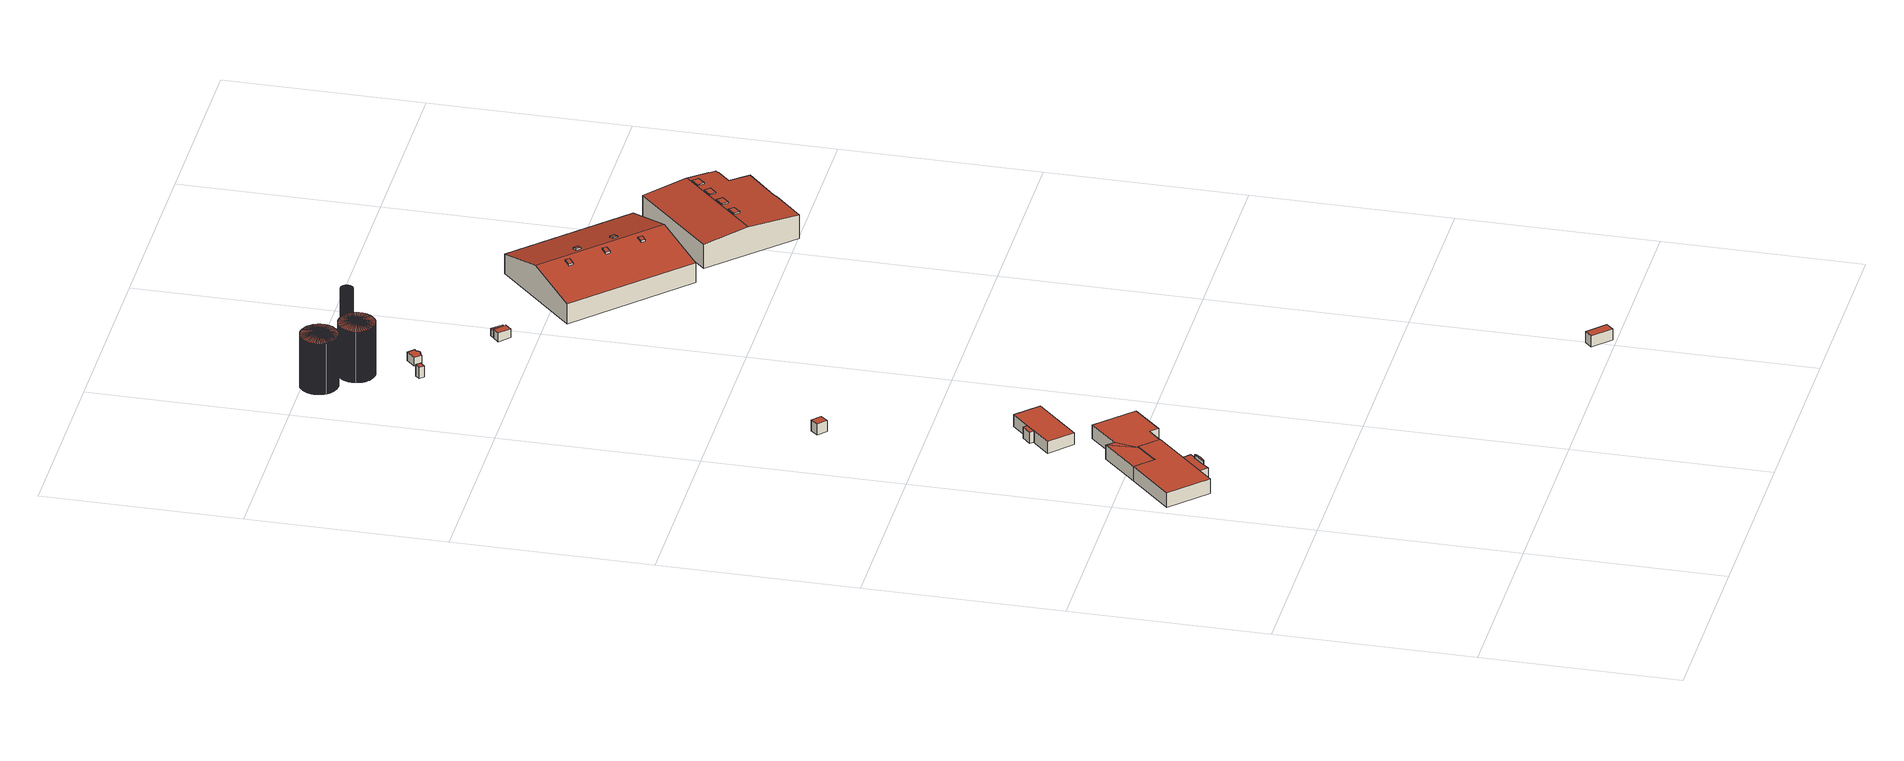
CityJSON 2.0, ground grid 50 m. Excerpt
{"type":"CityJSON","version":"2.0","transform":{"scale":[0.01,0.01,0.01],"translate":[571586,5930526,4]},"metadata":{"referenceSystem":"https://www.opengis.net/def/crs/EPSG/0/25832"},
"CityObjects":{
"building1":{"type":"Building","attributes":{"Grundfläche 2D":"469.459625","Grundhöhe NN":"6.312"},"children":["building1-1"],"geometry":[{"type":"Solid","lod":"3","boundaries":[[[[0,1,2,3,4,5,6,7,8]],[[9,10,11,12,13,14]],[[15,16,17,18]],[[16,15,19]],[[20,21,19,15,22,23,24]],[[10,17,25,26,11]],[[12,11,26,27]],[[6,28,29,22,13,12,27,30,7]],[[13,22,15,14]],[[14,15,18,9]],[[9,18,17,10]],[[23,22,29,31]],[[24,23,31,32]],[[20,24,32,33]],[[21,20,33,34]],[[19,21,34,35]],[[16,19,35,36]],[[17,16,36,25]],[[8,7,30,37]],[[0,8,37,38]],[[1,0,38,39]],[[2,1,39,40]],[[3,2,40,41]],[[4,3,41,42]],[[5,4,42,43]],[[6,5,43,28]],[[27,26,25,36,35,34,33,32,31,29,28,43,42,41,40,39,38,37,30]]]],"semantics":{"surfaces":[{"type":"RoofSurface"},{"type":"WallSurface"},{"type":"GroundSurface"}],"values":[[0,0,0,0,0,1,1,1,1,1,1,1,1,1,1,1,1,1,1,1,1,1,1,1,1,1,2]]}}]},
"building1-1":{"type":"BuildingInstallation","parents":["building1"],"geometry":[{"type":"MultiSurface","lod":"3","boundaries":[[[44,45,46,47,48,49]],[[50,51,47,46]],[[51,0,1,48,47]],[[1,2,49,48]],[[2,3,44,49]],[[3,4,50,46,45,44]]],"semantics":{"surfaces":[{"type":"RoofSurface"},{"type":"WallSurface"}],"values":[0,1,1,1,1,1]}}]},
"building2":{"type":"Building","attributes":{"Grundfläche 2D":"3.684056","Grundhöhe NN":"6.084"},"geometry":[{"type":"Solid","lod":"3","boundaries":[[[[52,53,54,55]],[[56,57,55,54]],[[57,58,52,55]],[[59,56,54,53]],[[58,59,53,52]],[[59,58,57,56]]]],"semantics":{"surfaces":[{"type":"RoofSurface"},{"type":"WallSurface"},{"type":"GroundSurface"}],"values":[[0,1,1,1,1,2]]}}]},
"building3":{"type":"Building","attributes":{"Grundfläche 2D":"112.810395","Grundhöhe NN":"5.942"},"geometry":[{"type":"Solid","lod":"3","boundaries":[[[[60,61,62,63,64]],[[61,60,64,65,66]],[[62,61,66,67]],[[63,62,67,68]],[[64,63,68,65]],[[66,65,68,67]]]],"semantics":{"surfaces":[{"type":"RoofSurface"},{"type":"WallSurface"},{"type":"GroundSurface"}],"values":[[0,1,1,1,1,2]]}}]},
"building4":{"type":"Building","attributes":{"Grundfläche 2D":"7.025406","Grundhöhe NN":"5.705"},"geometry":[{"type":"Solid","lod":"3","boundaries":[[[[69,70,71,72]],[[73,74,72,71]],[[74,75,69,72]],[[75,76,70,69]],[[76,73,71,70]],[[76,75,74,73]]]],"semantics":{"surfaces":[{"type":"RoofSurface"},{"type":"WallSurface"},{"type":"GroundSurface"}],"values":[[0,1,1,1,1,2]]}}]},
"building5":{"type":"Building","attributes":{"Grundfläche 2D":"14.980395","Grundhöhe NN":"6.547"},"geometry":[{"type":"Solid","lod":"3","boundaries":[[[[77,78,79,80]],[[81,82,80,79]],[[82,83,77,80]],[[83,84,78,77]],[[84,81,79,78]],[[84,83,82,81]]]],"semantics":{"surfaces":[{"type":"RoofSurface"},{"type":"WallSurface"},{"type":"GroundSurface"}],"values":[[0,1,1,1,1,2]]}}]},
"building6":{"type":"Building","attributes":{"Grundfläche 2D":"68.283939","Grundhöhe NN":"5.013"},"geometry":[{"type":"Solid","lod":"3","boundaries":[[[[85,86,87,88,89]],[[90,91,86,85,92]],[[93,94,86,91,95]],[[96,97,86,94,98]],[[99,100,86,97,101]],[[102,86,100,103]],[[104,105,86,102,106]],[[107,108,86,105,109]],[[110,111,86,108,112]],[[113,114,86,111,115]],[[116,117,86,114,118]],[[119,120,86,117,121]],[[122,123,86,120,124]],[[125,126,86,123,127]],[[128,129,86,126,130]],[[131,132,86,129,133]],[[134,135,86,132,136]],[[137,138,86,135,139]],[[140,141,86,138,142]],[[143,86,141,144]],[[145,86,143,146]],[[147,86,145,148]],[[149,150,86,147,151]],[[152,153,86,150,154]],[[155,156,86,153,157]],[[158,159,86,156,160]],[[161,162,86,159,163]],[[164,165,86,162,166]],[[167,168,86,165,169]],[[170,171,86,168,172]],[[173,174,86,171,175]],[[176,177,86,174,178]],[[179,180,86,177,181]],[[182,183,86,180,184]],[[185,186,86,183,187]],[[188,189,86,186,190]],[[191,192,86,189,193]],[[194,195,86,192,196]],[[197,198,86,195,199]],[[200,86,198,201]],[[202,86,200,203]],[[204,86,202,205]],[[206,207,86,204,208]],[[209,210,86,207,211]],[[212,213,86,210,214]],[[215,216,86,213,217]],[[218,219,86,216,220]],[[221,222,86,219,223]],[[224,225,86,222,226]],[[227,228,86,225,229]],[[230,231,86,228,232]],[[233,234,86,231,235]],[[236,237,86,234,238]],[[239,240,86,237,241]],[[242,243,86,240,244]],[[245,246,86,243,247]],[[248,249,86,246,250]],[[251,252,86,249,253]],[[254,255,86,252,256]],[[257,86,255,258]],[[87,86,257,259]],[[260,261,89,88]],[[261,262,85,89]],[[262,263,92,85]],[[263,264,90,92]],[[264,265,91,90]],[[265,266,95,91]],[[266,267,93,95]],[[267,268,94,93]],[[268,269,98,94]],[[269,270,96,98]],[[270,271,97,96]],[[271,272,101,97]],[[272,273,99,101]],[[274,260,88,87]],[[275,276,254,256]],[[276,277,255,254]],[[277,278,258,255]],[[278,279,257,258]],[[279,280,259,257]],[[280,274,87,259]],[[273,281,100,99]],[[281,282,103,100]],[[282,283,102,103]],[[283,284,106,102]],[[284,285,104,106]],[[285,286,105,104]],[[286,287,109,105]],[[287,288,107,109]],[[288,289,108,107]],[[289,290,112,108]],[[290,291,110,112]],[[291,292,111,110]],[[292,293,115,111]],[[293,294,113,115]],[[294,295,114,113]],[[295,296,118,114]],[[296,297,116,118]],[[297,298,117,116]],[[298,299,121,117]],[[299,300,119,121]],[[300,301,120,119]],[[301,302,124,120]],[[302,303,122,124]],[[303,304,123,122]],[[304,305,127,123]],[[305,306,125,127]],[[306,307,126,125]],[[307,308,130,126]],[[308,309,128,130]],[[309,310,129,128]],[[310,311,133,129]],[[311,312,131,133]],[[312,313,132,131]],[[313,314,136,132]],[[314,315,134,136]],[[315,316,135,134]],[[316,317,139,135]],[[317,318,137,139]],[[318,319,138,137]],[[319,320,142,138]],[[320,321,140,142]],[[321,322,141,140]],[[322,323,144,141]],[[323,324,143,144]],[[324,325,146,143]],[[325,326,145,146]],[[326,327,148,145]],[[327,328,147,148]],[[328,329,151,147]],[[329,330,149,151]],[[330,331,150,149]],[[331,332,154,150]],[[332,333,152,154]],[[333,334,153,152]],[[334,335,157,153]],[[335,336,155,157]],[[336,337,156,155]],[[337,338,160,156]],[[338,339,158,160]],[[339,340,159,158]],[[340,341,163,159]],[[341,342,161,163]],[[342,343,162,161]],[[343,344,166,162]],[[344,345,164,166]],[[345,346,165,164]],[[346,347,169,165]],[[347,348,167,169]],[[348,349,168,167]],[[349,350,172,168]],[[350,351,170,172]],[[351,352,171,170]],[[352,353,175,171]],[[353,354,173,175]],[[354,355,174,173]],[[355,356,178,174]],[[356,357,176,178]],[[357,358,177,176]],[[358,359,181,177]],[[359,360,179,181]],[[360,361,180,179]],[[361,362,184,180]],[[362,363,182,184]],[[363,364,183,182]],[[364,365,187,183]],[[365,366,185,187]],[[366,367,186,185]],[[367,368,190,186]],[[368,369,188,190]],[[369,370,189,188]],[[370,371,193,189]],[[371,372,191,193]],[[372,373,192,191]],[[373,374,196,192]],[[374,375,194,196]],[[375,376,195,194]],[[376,377,199,195]],[[377,378,197,199]],[[378,379,198,197]],[[379,380,201,198]],[[380,381,200,201]],[[381,382,203,200]],[[382,383,202,203]],[[383,384,205,202]],[[384,385,204,205]],[[385,386,208,204]],[[386,387,206,208]],[[387,388,207,206]],[[388,389,211,207]],[[389,390,209,211]],[[390,391,210,209]],[[391,392,214,210]],[[392,393,212,214]],[[393,394,213,212]],[[394,395,217,213]],[[395,396,215,217]],[[396,397,216,215]],[[397,398,220,216]],[[398,399,218,220]],[[399,400,219,218]],[[400,401,223,219]],[[401,402,221,223]],[[402,403,222,221]],[[403,404,226,222]],[[404,405,224,226]],[[405,406,225,224]],[[406,407,229,225]],[[407,408,227,229]],[[408,409,228,227]],[[409,410,232,228]],[[410,411,230,232]],[[411,412,231,230]],[[412,413,235,231]],[[413,414,233,235]],[[414,415,234,233]],[[415,416,238,234]],[[416,417,236,238]],[[417,418,237,236]],[[418,419,241,237]],[[419,420,239,241]],[[420,421,240,239]],[[421,422,244,240]],[[422,423,242,244]],[[423,424,243,242]],[[424,425,247,243]],[[425,426,245,247]],[[426,427,246,245]],[[427,428,250,246]],[[428,429,248,250]],[[429,430,249,248]],[[430,431,253,249]],[[431,432,251,253]],[[432,433,252,251]],[[433,275,256,252]],[[432,431,430,429,428,427,426,425,424,423,422,421,420,419,418,417,416,415,414,413,412,411,410,409,408,407,406,405,404,403,402,401,400,399,398,397,396,395,394,393,392,391,390,389,388,387,386,385,384,383,382,381,380,379,378,377,376,375,374,373,372,371,370,369,368,367,366,365,364,363,362,361,360,359,358,357,356,355,354,353,352,351,350,349,348,347,346,345,344,343,342,341,340,339,338,337,336,335,334,333,332,331,330,329,328,327,326,325,324,323,322,321,320,319,318,317,316,315,314,313,312,311,310,309,308,307,306,305,304,303,302,301,300,299,298,297,296,295,294,293,292,291,290,289,288,287,286,285,284,283,282,281,273,272,271,270,269,268,267,266,265,264,263,262,261,260,274,280,279,278,277,276,275,433]]]],"semantics":{"surfaces":[{"type":"RoofSurface"},{"type":"WallSurface"},{"type":"GroundSurface"}],"values":[[0,0,0,0,0,0,0,0,0,0,0,0,0,0,0,0,0,0,0,0,0,0,0,0,0,0,0,0,0,0,0,0,0,0,0,0,0,0,0,0,0,0,0,0,0,0,0,0,0,0,0,0,0,0,0,0,0,0,0,0,0,1,1,1,1,1,1,1,1,1,1,1,1,1,1,1,1,1,1,1,1,1,1,1,1,1,1,1,1,1,1,1,1,1,1,1,1,1,1,1,1,1,1,1,1,1,1,1,1,1,1,1,1,1,1,1,1,1,1,1,1,1,1,1,1,1,1,1,1,1,1,1,1,1,1,1,1,1,1,1,1,1,1,1,1,1,1,1,1,1,1,1,1,1,1,1,1,1,1,1,1,1,1,1,1,1,1,1,1,1,1,1,1,1,1,1,1,1,1,1,1,1,1,1,1,1,1,1,1,1,1,1,1,1,1,1,1,1,1,1,1,1,1,1,1,1,1,1,1,1,1,1,1,1,1,1,1,1,1,1,1,1,1,1,1,1,1,1,1,1,1,1,1,1,1,2]]}}]},
"building7":{"type":"Building","attributes":{"Grundfläche 2D":"2.098926","Grundhöhe NN":"5.710"},"geometry":[{"type":"Solid","lod":"3","boundaries":[[[[434,435,436,437]],[[438,439,437,436]],[[439,440,434,437]],[[440,441,435,434]],[[441,438,436,435]],[[441,440,439,438]]]],"semantics":{"surfaces":[{"type":"RoofSurface"},{"type":"WallSurface"},{"type":"GroundSurface"}],"values":[[0,1,1,1,1,2]]}}]},
"building8":{"type":"Building","attributes":{"Grundfläche 2D":"64.810041","Grundhöhe NN":"4.984"},"geometry":[{"type":"Solid","lod":"3","boundaries":[[[[442,443,444,445,446]],[[447,448,449,443,442,450]],[[451,452,453,443,449,454]],[[455,456,443,453,457]],[[458,459,460,443,456,461]],[[462,463,443,460,464]],[[465,466,467,443,463,468]],[[469,470,443,467,471]],[[472,473,474,443,470,475]],[[476,477,478,443,474,479]],[[480,481,482,443,478,483]],[[484,485,486,443,482,487]],[[488,489,490,443,486,491]],[[492,493,494,443,490,495]],[[496,497,498,443,494,499]],[[500,443,498,501]],[[502,443,500,503]],[[504,505,443,502,506]],[[507,508,509,443,505,510]],[[511,512,513,443,509,514]],[[515,516,517,443,513,518]],[[519,520,521,443,517,522]],[[523,524,525,443,521,526]],[[527,528,443,525,529]],[[530,531,532,443,528,533]],[[534,535,443,532,536]],[[537,538,539,443,535,540]],[[541,542,543,443,539,544]],[[545,546,547,443,543,548]],[[549,550,551,443,547,552]],[[553,554,555,443,551,556]],[[557,558,443,555,559]],[[560,443,558,561]],[[562,563,443,560,564]],[[565,566,567,443,563,568]],[[569,570,571,443,567,572]],[[573,574,575,443,571,576]],[[577,578,579,443,575,580]],[[581,582,583,443,579,584]],[[585,586,443,583,587]],[[588,589,443,586,590]],[[591,592,443,589,593]],[[594,595,443,592,596]],[[597,598,443,595,599]],[[600,601,602,443,598,603]],[[604,605,606,443,602,607]],[[608,609,610,443,606,611]],[[612,613,614,443,610,615]],[[444,443,614,616]],[[617,618,446,445]],[[618,619,442,446]],[[619,620,450,442]],[[620,621,447,450]],[[621,622,448,447]],[[622,623,449,448]],[[623,624,454,449]],[[624,625,451,454]],[[625,626,452,451]],[[626,627,453,452]],[[627,628,457,453]],[[628,629,455,457]],[[629,630,456,455]],[[630,631,461,456]],[[631,632,458,461]],[[632,633,459,458]],[[633,634,460,459]],[[634,635,464,460]],[[636,617,445,444]],[[637,636,444,616]],[[635,638,462,464]],[[638,639,463,462]],[[639,640,468,463]],[[640,641,465,468]],[[641,642,466,465]],[[642,643,467,466]],[[643,644,471,467]],[[644,645,469,471]],[[645,646,470,469]],[[646,647,475,470]],[[647,648,472,475]],[[648,649,473,472]],[[649,650,474,473]],[[650,651,479,474]],[[651,652,476,479]],[[652,653,477,476]],[[653,654,478,477]],[[654,655,483,478]],[[655,656,480,483]],[[656,657,481,480]],[[657,658,482,481]],[[658,659,487,482]],[[659,660,484,487]],[[660,661,485,484]],[[661,662,486,485]],[[662,663,491,486]],[[663,664,488,491]],[[664,665,489,488]],[[665,666,490,489]],[[666,667,495,490]],[[667,668,492,495]],[[668,669,493,492]],[[669,670,494,493]],[[670,671,499,494]],[[671,672,496,499]],[[672,673,497,496]],[[673,674,498,497]],[[674,675,501,498]],[[675,676,500,501]],[[676,677,503,500]],[[677,678,502,503]],[[678,679,506,502]],[[679,680,504,506]],[[680,681,505,504]],[[681,682,510,505]],[[682,683,507,510]],[[683,684,508,507]],[[684,685,509,508]],[[685,686,514,509]],[[686,687,511,514]],[[687,688,512,511]],[[688,689,513,512]],[[689,690,518,513]],[[690,691,515,518]],[[691,692,516,515]],[[692,693,517,516]],[[693,694,522,517]],[[694,695,519,522]],[[695,696,520,519]],[[696,697,521,520]],[[697,698,526,521]],[[698,699,523,526]],[[699,700,524,523]],[[700,701,525,524]],[[701,702,529,525]],[[702,703,527,529]],[[703,704,528,527]],[[704,705,533,528]],[[705,706,530,533]],[[706,707,531,530]],[[707,708,532,531]],[[708,709,536,532]],[[709,710,534,536]],[[710,711,535,534]],[[711,712,540,535]],[[712,713,537,540]],[[713,714,538,537]],[[714,715,539,538]],[[715,716,544,539]],[[716,717,541,544]],[[717,718,542,541]],[[718,719,543,542]],[[719,720,548,543]],[[720,721,545,548]],[[721,722,546,545]],[[722,723,547,546]],[[723,724,552,547]],[[724,725,549,552]],[[725,726,550,549]],[[726,727,551,550]],[[727,728,556,551]],[[728,729,553,556]],[[729,730,554,553]],[[730,731,555,554]],[[731,732,559,555]],[[732,733,557,559]],[[733,734,558,557]],[[734,735,561,558]],[[735,736,560,561]],[[736,737,564,560]],[[737,738,562,564]],[[738,739,563,562]],[[739,740,568,563]],[[740,741,565,568]],[[741,742,566,565]],[[742,743,567,566]],[[743,744,572,567]],[[744,745,569,572]],[[745,746,570,569]],[[746,747,571,570]],[[747,748,576,571]],[[748,749,573,576]],[[749,750,574,573]],[[750,751,575,574]],[[751,752,580,575]],[[752,753,577,580]],[[753,754,578,577]],[[754,755,579,578]],[[755,756,584,579]],[[756,757,581,584]],[[757,758,582,581]],[[758,759,583,582]],[[759,760,587,583]],[[760,761,585,587]],[[761,762,586,585]],[[762,763,590,586]],[[763,764,588,590]],[[764,765,589,588]],[[765,766,593,589]],[[766,767,591,593]],[[767,768,592,591]],[[768,769,596,592]],[[769,770,594,596]],[[770,771,595,594]],[[771,772,599,595]],[[772,773,597,599]],[[773,774,598,597]],[[774,775,603,598]],[[775,776,600,603]],[[776,777,601,600]],[[777,778,602,601]],[[778,779,607,602]],[[779,780,604,607]],[[780,781,605,604]],[[781,782,606,605]],[[782,783,611,606]],[[783,784,608,611]],[[784,785,609,608]],[[785,786,610,609]],[[786,787,615,610]],[[787,788,612,615]],[[788,789,613,612]],[[789,790,614,613]],[[790,637,616,614]],[[783,782,781,780,779,778,777,776,775,774,773,772,771,770,769,768,767,766,765,764,763,762,761,760,759,758,757,756,755,754,753,752,751,750,749,748,747,746,745,744,743,742,741,740,739,738,737,736,735,734,733,732,731,730,729,728,727,726,725,724,723,722,721,720,719,718,717,716,715,714,713,712,711,710,709,708,707,706,705,704,703,702,701,700,699,698,697,696,695,694,693,692,691,690,689,688,687,686,685,684,683,682,681,680,679,678,677,676,675,674,673,672,671,670,669,668,667,666,665,664,663,662,661,660,659,658,657,656,655,654,653,652,651,650,649,648,647,646,645,644,643,642,641,640,639,638,635,634,633,632,631,630,629,628,627,626,625,624,623,622,621,620,619,618,617,636,637,790,789,788,787,786,785,784]]]],"semantics":{"surfaces":[{"type":"RoofSurface"},{"type":"WallSurface"},{"type":"GroundSurface"}],"values":[[0,0,0,0,0,0,0,0,0,0,0,0,0,0,0,0,0,0,0,0,0,0,0,0,0,0,0,0,0,0,0,0,0,0,0,0,0,0,0,0,0,0,0,0,0,0,0,0,0,1,1,1,1,1,1,1,1,1,1,1,1,1,1,1,1,1,1,1,1,1,1,1,1,1,1,1,1,1,1,1,1,1,1,1,1,1,1,1,1,1,1,1,1,1,1,1,1,1,1,1,1,1,1,1,1,1,1,1,1,1,1,1,1,1,1,1,1,1,1,1,1,1,1,1,1,1,1,1,1,1,1,1,1,1,1,1,1,1,1,1,1,1,1,1,1,1,1,1,1,1,1,1,1,1,1,1,1,1,1,1,1,1,1,1,1,1,1,1,1,1,1,1,1,1,1,1,1,1,1,1,1,1,1,1,1,1,1,1,1,1,1,1,1,1,1,1,1,1,1,1,1,1,1,1,1,1,1,1,1,1,1,1,1,1,1,1,1,1,1,1,1,1,1,2]]}}]},
"building9":{"type":"Building","attributes":{"Grundfläche 2D":"7.091361","Grundhöhe NN":"5.807"},"geometry":[{"type":"Solid","lod":"3","boundaries":[[[[791,792,793,794,795,796,797,798,799,800,801,802,803,804,805,806,807,808,809,810,811,812,813,814,815,816,817,818]],[[819,820,797,796]],[[820,821,798,797]],[[821,822,799,798]],[[822,823,824,801,800,799]],[[824,825,802,801]],[[825,826,803,802]],[[826,827,804,803]],[[827,828,805,804]],[[828,829,806,805]],[[829,830,807,806]],[[830,831,808,807]],[[831,832,809,808]],[[832,833,810,809]],[[833,834,811,810]],[[834,835,812,811]],[[835,836,813,812]],[[836,837,814,813]],[[837,838,815,814]],[[838,839,816,815]],[[839,840,817,816]],[[840,841,818,817]],[[841,842,791,818]],[[843,819,796,795]],[[842,844,792,791]],[[844,845,793,792]],[[845,846,794,793]],[[846,843,795,794]],[[835,834,833,832,831,830,829,828,827,826,825,824,823,822,821,820,819,843,846,845,844,842,841,840,839,838,837,836]]]],"semantics":{"surfaces":[{"type":"RoofSurface"},{"type":"WallSurface"},{"type":"GroundSurface"}],"values":[[0,1,1,1,1,1,1,1,1,1,1,1,1,1,1,1,1,1,1,1,1,1,1,1,1,1,1,1,2]]}}]},
"building10":{"type":"Building","attributes":{"Grundfläche 2D":"7.049150","Grundhöhe NN":"4.918"},"geometry":[{"type":"Solid","lod":"3","boundaries":[[[[847,848,849,850]],[[847,850,851]],[[847,851,852]],[[847,852,853]],[[847,853,854]],[[847,854,855]],[[847,855,856]],[[847,856,857]],[[847,857,858]],[[847,858,859]],[[847,859,860]],[[847,860,861]],[[847,861,862]],[[847,862,863]],[[847,863,864]],[[847,864,865]],[[847,865,866]],[[847,866,867]],[[847,867,868]],[[847,868,869]],[[847,869,870]],[[847,870,871]],[[847,871,872]],[[847,872,873]],[[847,873,874]],[[847,874,875]],[[847,875,876]],[[847,876,877]],[[847,877,878]],[[847,878,879]],[[847,879,880]],[[881,847,880,882]],[[883,847,881,884]],[[847,883,885]],[[847,885,886]],[[847,886,887]],[[847,887,888]],[[847,888,889]],[[847,889,890]],[[847,890,891]],[[847,891,892]],[[847,892,893]],[[847,893,894]],[[847,894,895]],[[847,895,896]],[[847,896,897]],[[847,897,898]],[[847,898,899]],[[847,899,900]],[[847,900,901]],[[847,901,902]],[[847,902,903]],[[847,903,904]],[[847,904,905]],[[847,905,906]],[[847,906,907]],[[847,907,908]],[[847,908,909]],[[847,909,910]],[[847,910,911]],[[847,911,912]],[[847,912,913]],[[847,913,914]],[[847,914,915]],[[916,847,915,917]],[[847,916,918]],[[847,918,919]],[[847,919,920]],[[847,920,921]],[[847,921,922]],[[847,922,923]],[[847,923,924]],[[847,924,925]],[[847,925,926]],[[847,926,927]],[[847,927,928]],[[847,928,929]],[[847,929,930]],[[847,930,931]],[[847,931,932]],[[847,932,933]],[[847,933,934]],[[847,934,935]],[[847,935,936]],[[847,936,937]],[[847,937,938]],[[847,938,939]],[[847,939,940]],[[847,940,941]],[[847,941,942]],[[847,942,943]],[[847,943,848]],[[944,945,850,849]],[[945,946,851,850]],[[946,947,852,851]],[[947,948,853,852]],[[949,944,849,848]],[[950,951,937,936]],[[951,952,938,937]],[[952,953,939,938]],[[953,954,940,939]],[[954,955,941,940]],[[955,956,942,941]],[[956,957,943,942]],[[957,949,848,943]],[[948,958,854,853]],[[958,959,855,854]],[[959,960,856,855]],[[960,961,857,856]],[[961,962,858,857]],[[962,963,859,858]],[[963,964,860,859]],[[964,965,861,860]],[[965,966,862,861]],[[966,967,863,862]],[[967,968,864,863]],[[968,969,865,864]],[[969,970,866,865]],[[970,971,867,866]],[[971,972,868,867]],[[972,973,869,868]],[[973,974,870,869]],[[974,975,871,870]],[[975,976,872,871]],[[976,977,873,872]],[[977,978,874,873]],[[978,979,875,874]],[[979,980,876,875]],[[980,981,877,876]],[[981,982,878,877]],[[982,983,879,878]],[[983,984,880,879]],[[984,985,882,880]],[[985,986,881,882]],[[986,987,884,881]],[[987,988,883,884]],[[988,989,885,883]],[[989,990,886,885]],[[990,991,887,886]],[[991,992,888,887]],[[992,993,889,888]],[[993,994,890,889]],[[994,995,891,890]],[[995,996,892,891]],[[996,997,893,892]],[[997,998,894,893]],[[998,999,895,894]],[[999,1000,896,895]],[[1000,1001,897,896]],[[1001,1002,898,897]],[[1002,1003,899,898]],[[1003,1004,900,899]],[[1004,1005,901,900]],[[1005,1006,902,901]],[[1006,1007,903,902]],[[1007,1008,904,903]],[[1008,1009,905,904]],[[1009,1010,906,905]],[[1010,1011,907,906]],[[1011,1012,908,907]],[[1012,1013,909,908]],[[1013,1014,910,909]],[[1014,1015,911,910]],[[1015,1016,912,911]],[[1016,1017,913,912]],[[1017,1018,914,913]],[[1018,1019,915,914]],[[1019,1020,917,915]],[[1020,1021,916,917]],[[1021,1022,918,916]],[[1022,1023,919,918]],[[1023,1024,920,919]],[[1024,1025,921,920]],[[1025,1026,922,921]],[[1026,1027,923,922]],[[1027,1028,924,923]],[[1028,1029,925,924]],[[1029,1030,926,925]],[[1030,1031,927,926]],[[1031,1032,928,927]],[[1032,1033,929,928]],[[1033,1034,930,929]],[[1034,1035,931,930]],[[1035,1036,932,931]],[[1036,1037,933,932]],[[1037,1038,934,933]],[[1038,1039,935,934]],[[1039,950,936,935]],[[951,950,1039,1038,1037,1036,1035,1034,1033,1032,1031,1030,1029,1028,1027,1026,1025,1024,1023,1022,1021,1020,1019,1018,1017,1016,1015,1014,1013,1012,1011,1010,1009,1008,1007,1006,1005,1004,1003,1002,1001,1000,999,998,997,996,995,994,993,992,991,990,989,988,987,986,985,984,983,982,981,980,979,978,977,976,975,974,973,972,971,970,969,968,967,966,965,964,963,962,961,960,959,958,948,947,946,945,944,949,957,956,955,954,953,952]]]],"semantics":{"surfaces":[{"type":"RoofSurface"},{"type":"WallSurface"},{"type":"GroundSurface"}],"values":[[0,0,0,0,0,0,0,0,0,0,0,0,0,0,0,0,0,0,0,0,0,0,0,0,0,0,0,0,0,0,0,0,0,0,0,0,0,0,0,0,0,0,0,0,0,0,0,0,0,0,0,0,0,0,0,0,0,0,0,0,0,0,0,0,0,0,0,0,0,0,0,0,0,0,0,0,0,0,0,0,0,0,0,0,0,0,0,0,0,0,0,0,1,1,1,1,1,1,1,1,1,1,1,1,1,1,1,1,1,1,1,1,1,1,1,1,1,1,1,1,1,1,1,1,1,1,1,1,1,1,1,1,1,1,1,1,1,1,1,1,1,1,1,1,1,1,1,1,1,1,1,1,1,1,1,1,1,1,1,1,1,1,1,1,1,1,1,1,1,1,1,1,1,1,1,1,1,1,1,1,1,1,1,1,1,1,1,1,2]]}}]},
"building11":{"type":"Building","attributes":{"Grundfläche 2D":"7.132812","Grundhöhe NN":"5.961"},"geometry":[{"type":"Solid","lod":"3","boundaries":[[[[1040,1041,1042,1043,1044,1045]],[[1046,1047,1041,1040]],[[1047,1048,1042,1041]],[[1048,1049,1043,1042]],[[1044,1050,1046,1040,1045]],[[1049,1051,1050,1044,1043]],[[1050,1051,1049,1048,1047,1046]]]],"semantics":{"surfaces":[{"type":"RoofSurface"},{"type":"WallSurface"},{"type":"GroundSurface"}],"values":[[0,1,1,1,1,1,2]]}}]},
"building12":{"type":"Building","attributes":{"Grundfläche 2D":"4.532953","Grundhöhe NN":"5.943"},"geometry":[{"type":"Solid","lod":"3","boundaries":[[[[1052,1053,1054,1055]],[[1056,1057,1055,1054]],[[1057,1058,1052,1055]],[[1058,1059,1053,1052]],[[1059,1056,1054,1053]],[[1059,1058,1057,1056]]]],"semantics":{"surfaces":[{"type":"RoofSurface"},{"type":"WallSurface"},{"type":"GroundSurface"}],"values":[[0,1,1,1,1,2]]}}]},
"building13":{"type":"Building","attributes":{"Grundfläche 2D":"1005.685424","Grundhöhe NN":"5.904"},"children":["building13-1","building13-2","building13-3","building13-4","building13-5"],"geometry":[{"type":"Solid","lod":"3","boundaries":[[[[1060,1061,1062,1063]],[[1064,1060,1063,1065]],[[1065,1063,1062,1066,1067]],[[1064,1065,1067,1068]],[[1061,1060,1064,1068,1069]],[[1062,1061,1069,1066]],[[1067,1066,1069,1068]]]],"semantics":{"surfaces":[{"type":"RoofSurface"},{"type":"WallSurface"},{"type":"GroundSurface"}],"values":[[0,0,1,1,1,1,2]]}}]},
"building13-1":{"type":"BuildingInstallation","parents":["building13"],"geometry":[{"type":"MultiSurface","lod":"3","boundaries":[[[1070,1071,1072,1073]],[[1073,1072,1074,1075]],[[1070,1073,1075,1076]],[[1071,1070,1076,1077]],[[1072,1071,1077,1074]]],"semantics":{"surfaces":[{"type":"RoofSurface"},{"type":"WallSurface"}],"values":[0,1,1,1,1]}}]},
"building13-2":{"type":"BuildingInstallation","parents":["building13"],"geometry":[{"type":"MultiSurface","lod":"3","boundaries":[[[1078,1079,1080,1081]],[[1081,1080,1082,1083]],[[1078,1081,1083,1084]],[[1079,1078,1084,1085]],[[1080,1079,1085,1082]]],"semantics":{"surfaces":[{"type":"RoofSurface"},{"type":"WallSurface"}],"values":[0,1,1,1,1]}}]},
"building13-3":{"type":"BuildingInstallation","parents":["building13"],"geometry":[{"type":"MultiSurface","lod":"3","boundaries":[[[1086,1087,1088,1089]],[[1089,1088,1090,1091]],[[1086,1089,1091,1092]],[[1087,1086,1092,1093]],[[1088,1087,1093,1090]]],"semantics":{"surfaces":[{"type":"RoofSurface"},{"type":"WallSurface"}],"values":[0,1,1,1,1]}}]},
"building13-4":{"type":"BuildingInstallation","parents":["building13"],"geometry":[{"type":"MultiSurface","lod":"3","boundaries":[[[1094,1095,1096,1097]],[[1097,1096,1098,1099]],[[1094,1097,1099,1100]],[[1095,1094,1100,1101]],[[1096,1095,1101,1098]]],"semantics":{"surfaces":[{"type":"RoofSurface"},{"type":"WallSurface"}],"values":[0,1,1,1,1]}}]},
"building13-5":{"type":"BuildingInstallation","parents":["building13"],"geometry":[{"type":"MultiSurface","lod":"3","boundaries":[[[1102,1103,1104,1105]],[[1106,1107,1105,1104]],[[1102,1105,1107,1108]],[[1103,1102,1108,1109]],[[1109,1106,1104,1103]]],"semantics":{"surfaces":[{"type":"RoofSurface"},{"type":"WallSurface"}],"values":[0,1,1,1,1]}}]},
"building14":{"type":"Building","attributes":{"Grundfläche 2D":"694.695137","Grundhöhe NN":"5.793"},"children":["building14-1","building14-2","building14-3","building14-4"],"geometry":[{"type":"Solid","lod":"3","boundaries":[[[[1110,1111,1112,1113]],[[1114,1115,1116,1117,1111,1110,1118,1119,1120,1121,1122,1123]],[[1113,1112,1124,1125]],[[1118,1110,1113,1125,1126]],[[1119,1118,1126,1127]],[[1120,1119,1127,1128]],[[1121,1120,1128,1129]],[[1122,1121,1129,1130]],[[1123,1122,1130,1131]],[[1114,1123,1131,1132]],[[1115,1114,1132,1133]],[[1116,1115,1133,1134]],[[1117,1116,1134,1135]],[[1124,1112,1111,1117,1135]],[[1127,1126,1125,1124,1135,1134,1133,1132,1131,1130,1129,1128]]]],"semantics":{"surfaces":[{"type":"RoofSurface"},{"type":"WallSurface"},{"type":"GroundSurface"}],"values":[[0,0,1,1,1,1,1,1,1,1,1,1,1,1,2]]}}]},
"building14-1":{"type":"BuildingInstallation","parents":["building14"],"geometry":[{"type":"MultiSurface","lod":"3","boundaries":[[[1136,1137,1138,1139]],[[1139,1138,1140,1141]],[[1136,1139,1141,1142]],[[1137,1136,1142,1143]],[[1138,1137,1143,1140]]],"semantics":{"surfaces":[{"type":"RoofSurface"},{"type":"WallSurface"}],"values":[0,1,1,1,1]}}]},
"building14-2":{"type":"BuildingInstallation","parents":["building14"],"geometry":[{"type":"MultiSurface","lod":"3","boundaries":[[[1144,1145,1146,1147]],[[1147,1146,1148,1149]],[[1144,1147,1149,1150]],[[1145,1144,1150,1151]],[[1146,1145,1151,1148]]],"semantics":{"surfaces":[{"type":"RoofSurface"},{"type":"WallSurface"}],"values":[0,1,1,1,1]}}]},
"building14-3":{"type":"BuildingInstallation","parents":["building14"],"geometry":[{"type":"MultiSurface","lod":"3","boundaries":[[[1152,1153,1154,1155]],[[1155,1154,1156,1157]],[[1152,1155,1157,1158]],[[1153,1152,1158,1159]],[[1154,1153,1159,1156]]],"semantics":{"surfaces":[{"type":"RoofSurface"},{"type":"WallSurface"}],"values":[0,1,1,1,1]}}]},
"building14-4":{"type":"BuildingInstallation","parents":["building14"],"geometry":[{"type":"MultiSurface","lod":"3","boundaries":[[[1160,1161,1162,1163]],[[1163,1162,1164,1165]],[[1160,1163,1165,1166]],[[1161,1160,1166,1167]],[[1162,1161,1167,1164]]],"semantics":{"surfaces":[{"type":"RoofSurface"},{"type":"WallSurface"}],"values":[0,1,1,1,1]}}]}
},
"vertices":[
[1592,8130,606],[1602,8121,606],[1752,8246,606],[1851,8371,606],[1845,8376,606],[1985,8521,606],[1807,8694,606],[1274,8158,606],[1454,7988,606],[1537,9292,631],[1108,9721,631],[64,8678,631],[933,7815,631],[2487,9380,631],[2052,9811,631],[2052,9811,606],[1968,10590,611],[1108,9721,611],[1537,9292,606],[2146,10411,606],[3704,10238,606],[2836,11110,606],[2487,9380,606],[2828,9712,606],[3006,9536,606],[1108,9721,231],[64,8678,231],[933,7815,231],[1807,8694,231],[2487,9380,231],[1274,8158,231],[2828,9712,231],[3006,9536,231],[3704,10238,231],[2836,11110,231],[2146,10411,231],[1968,10590,231],[1454,7988,231],[1592,8130,231],[1602,8121,231],[1752,8246,231],[1851,8371,231],[1845,8376,231],[1985,8521,231],
[1851,8371,711],[1845,8376,711],[1831,8389,711],[1584,8137,711],[1602,8121,711],[1752,8246,711],[1831,8389,606],[1584,8137,606],
[2331,12512,511],[2419,12430,511],[2634,12643,511],[2547,12728,511],[2634,12643,208],[2547,12728,208],[2331,12512,208],[2419,12430,208],
[2634,12643,516],[1992,12006,515],[2526,11476,515],[3589,12536,515],[3060,13065,517],[3060,13065,194],[1992,12006,194],[2526,11476,194],[3589,12536,194],
[1900,17344,473],[2060,17526,473],[1842,17717,473],[1682,17535,473],[1842,17717,170],[1682,17535,170],[1900,17344,170],[2060,17526,170],
[10005,49,554],[10179,225,554],[9749,650,551],[9575,474,551],[9749,650,255],[9575,474,255],[10005,49,255],[10179,225,255],
[1536,30084,1493],[1540,29620,1598],[1614,30079,1493],[1588,30083,1493],[1563,30084,1493],[1495,30082,1493],[1481,30080,1493],[1509,30083,1493],[1453,30075,1493],[1439,30072,1493],[1467,30078,1493],[1410,30064,1493],[1396,30060,1493],[1424,30068,1493],[1367,30049,1493],[1353,30043,1493],[1381,30055,1493],[1324,30029,1493],[1338,30036,1493],[1296,30012,1493],[1283,30004,1493],[1310,30021,1493],[1256,29984,1493],[1244,29974,1493],[1270,29994,1493],[1219,29951,1493],[1207,29939,1493],[1231,29963,1493],[1185,29914,1493],[1175,29901,1493],[1196,29927,1493],[1155,29874,1493],[1146,29859,1493],[1165,29888,1493],[1130,29830,1493],[1123,29815,1493],[1138,29845,1493],[1110,29784,1493],[1104,29769,1493],[1116,29800,1493],[1095,29738,1493],[1091,29722,1493],[1099,29753,1493],[1085,29690,1493],[1083,29675,1493],[1088,29706,1493],[1080,29643,1493],[1079,29628,1493],[1081,29659,1493],[1080,29597,1493],[1081,29582,1493],[1079,29612,1493],[1084,29553,1493],[1086,29539,1493],[1082,29568,1493],[1092,29511,1493],[1095,29498,1493],[1089,29525,1493],[1112,29447,1493],[1103,29472,1493],[1133,29400,1493],[1122,29423,1493],[1161,29354,1493],[1146,29377,1493],[1178,29332,1493],[1186,29321,1493],[1169,29343,1493],[1206,29299,1493],[1216,29288,1493],[1196,29310,1493],[1238,29268,1493],[1250,29258,1493],[1227,29278,1493],[1274,29239,1493],[1287,29230,1493],[1262,29248,1493],[1314,29213,1493],[1329,29205,1493],[1301,29221,1493],[1358,29191,1493],[1373,29185,1493],[1343,29198,1493],[1404,29174,1493],[1420,29169,1493],[1388,29179,1493],[1453,29161,1493],[1469,29158,1493],[1436,29165,1493],[1503,29154,1493],[1519,29153,1493],[1486,29156,1493],[1553,29152,1493],[1570,29153,1493],[1536,29152,1493],[1603,29155,1493],[1619,29158,1493],[1586,29154,1493],[1652,29164,1493],[1668,29168,1493],[1636,29161,1493],[1698,29178,1493],[1714,29183,1493],[1683,29173,1493],[1743,29196,1493],[1757,29203,1493],[1728,29189,1493],[1783,29217,1493],[1796,29225,1493],[1770,29210,1493],[1821,29242,1493],[1833,29251,1493],[1809,29233,1493],[1855,29269,1493],[1865,29279,1493],[1844,29260,1493],[1894,29308,1493],[1875,29288,1493],[1926,29349,1493],[1911,29328,1493],[1954,29393,1493],[1940,29370,1493],[1972,29430,1493],[1977,29443,1493],[1966,29417,1493],[1987,29470,1493],[1992,29484,1493],[1983,29456,1493],[1999,29512,1493],[2003,29527,1493],[1996,29498,1493],[2008,29558,1493],[2009,29573,1493],[2006,29542,1493],[2011,29605,1493],[2012,29621,1493],[2011,29589,1493],[2010,29653,1493],[2009,29669,1493],[2011,29637,1493],[2004,29702,1493],[2001,29718,1493],[2007,29686,1493],[1993,29750,1493],[1988,29766,1493],[1997,29734,1493],[1976,29798,1493],[1969,29813,1493],[1982,29782,1493],[1954,29843,1493],[1945,29858,1493],[1962,29828,1493],[1927,29886,1493],[1917,29899,1493],[1937,29872,1493],[1897,29925,1493],[1885,29937,1493],[1907,29912,1493],[1862,29960,1493],[1850,29971,1493],[1874,29949,1493],[1826,29991,1493],[1813,30000,1493],[1838,29981,1493],[1787,30017,1493],[1774,30025,1493],[1800,30009,1493],[1747,30039,1493],[1733,30045,1493],[1760,30032,1493],[1706,30056,1493],[1693,30061,1493],[1720,30051,1493],[1666,30069,1493],[1680,30065,1493],[1640,30075,1493],[1588,30083,101],[1563,30084,101],[1536,30084,101],[1509,30083,101],[1495,30082,101],[1481,30080,101],[1467,30078,101],[1453,30075,101],[1439,30072,101],[1424,30068,101],[1410,30064,101],[1396,30060,101],[1381,30055,101],[1367,30049,101],[1614,30079,101],[1720,30051,101],[1706,30056,101],[1693,30061,101],[1680,30065,101],[1666,30069,101],[1640,30075,101],[1353,30043,101],[1338,30036,101],[1324,30029,101],[1310,30021,101],[1296,30012,101],[1283,30004,101],[1270,29994,101],[1256,29984,101],[1244,29974,101],[1231,29963,101],[1219,29951,101],[1207,29939,101],[1196,29927,101],[1185,29914,101],[1175,29901,101],[1165,29888,101],[1155,29874,101],[1146,29859,101],[1138,29845,101],[1130,29830,101],[1123,29815,101],[1116,29800,101],[1110,29784,101],[1104,29769,101],[1099,29753,101],[1095,29738,101],[1091,29722,101],[1088,29706,101],[1085,29690,101],[1083,29675,101],[1081,29659,101],[1080,29643,101],[1079,29628,101],[1079,29612,101],[1080,29597,101],[1081,29582,101],[1082,29568,101],[1084,29553,101],[1086,29539,101],[1089,29525,101],[1092,29511,101],[1095,29498,101],[1103,29472,101],[1112,29447,101],[1122,29423,101],[1133,29400,101],[1146,29377,101],[1161,29354,101],[1169,29343,101],[1178,29332,101],[1186,29321,101],[1196,29310,101],[1206,29299,101],[1216,29288,101],[1227,29278,101],[1238,29268,101],[1250,29258,101],[1262,29248,101],[1274,29239,101],[1287,29230,101],[1301,29221,101],[1314,29213,101],[1329,29205,101],[1343,29198,101],[1358,29191,101],[1373,29185,101],[1388,29179,101],[1404,29174,101],[1420,29169,101],[1436,29165,101],[1453,29161,101],[1469,29158,101],[1486,29156,101],[1503,29154,101],[1519,29153,101],[1536,29152,101],[1553,29152,101],[1570,29153,101],[1586,29154,101],[1603,29155,101],[1619,29158,101],[1636,29161,101],[1652,29164,101],[1668,29168,101],[1683,29173,101],[1698,29178,101],[1714,29183,101],[1728,29189,101],[1743,29196,101],[1757,29203,101],[1770,29210,101],[1783,29217,101],[1796,29225,101],[1809,29233,101],[1821,29242,101],[1833,29251,101],[1844,29260,101],[1855,29269,101],[1865,29279,101],[1875,29288,101],[1894,29308,101],[1911,29328,101],[1926,29349,101],[1940,29370,101],[1954,29393,101],[1966,29417,101],[1972,29430,101],[1977,29443,101],[1983,29456,101],[1987,29470,101],[1992,29484,101],[1996,29498,101],[1999,29512,101],[2003,29527,101],[2006,29542,101],[2008,29558,101],[2009,29573,101],[2011,29589,101],[2011,29605,101],[2012,29621,101],[2011,29637,101],[2010,29653,101],[2009,29669,101],[2007,29686,101],[2004,29702,101],[2001,29718,101],[1997,29734,101],[1993,29750,101],[1988,29766,101],[1982,29782,101],[1976,29798,101],[1969,29813,101],[1962,29828,101],[1954,29843,101],[1945,29858,101],[1937,29872,101],[1927,29886,101],[1917,29899,101],[1907,29912,101],[1897,29925,101],[1885,29937,101],[1874,29949,101],[1862,29960,101],[1850,29971,101],[1838,29981,101],[1826,29991,101],[1813,30000,101],[1800,30009,101],[1787,30017,101],[1774,30025,101],[1760,30032,101],[1747,30039,101],[1733,30045,101],
[2326,27241,477],[2434,27349,477],[2337,27446,476],[2229,27339,476],[2337,27446,171],[2229,27339,171],[2326,27241,171],[2434,27349,171],
[2552,28504,1493],[2279,28864,1568],[2488,28464,1493],[2510,28476,1493],[2531,28489,1493],[2583,28529,1493],[2593,28539,1493],[2603,28548,1493],[2573,28521,1493],[2622,28569,1493],[2632,28580,1493],[2641,28592,1493],[2613,28559,1493],[2658,28616,1493],[2666,28628,1493],[2650,28604,1493],[2681,28655,1493],[2689,28669,1493],[2695,28683,1493],[2674,28642,1493],[2707,28712,1493],[2712,28727,1493],[2701,28697,1493],[2721,28758,1493],[2724,28774,1493],[2728,28790,1493],[2717,28742,1493],[2732,28822,1493],[2733,28838,1493],[2730,28806,1493],[2734,28871,1493],[2734,28887,1493],[2733,28904,1493],[2734,28855,1493],[2729,28936,1493],[2726,28952,1493],[2723,28968,1493],[2731,28920,1493],[2715,28999,1493],[2710,29015,1493],[2705,29030,1493],[2719,28984,1493],[2692,29059,1493],[2685,29073,1493],[2678,29086,1493],[2699,29044,1493],[2663,29113,1493],[2654,29125,1493],[2646,29137,1493],[2671,29100,1493],[2628,29160,1493],[2618,29171,1493],[2608,29182,1493],[2637,29149,1493],[2588,29201,1493],[2578,29210,1493],[2568,29219,1493],[2598,29192,1493],[2526,29250,1493],[2547,29235,1493],[2482,29274,1493],[2504,29263,1493],[2434,29295,1493],[2421,29299,1493],[2459,29285,1493],[2395,29307,1493],[2381,29311,1493],[2367,29313,1493],[2408,29303,1493],[2339,29318,1493],[2324,29320,1493],[2309,29321,1493],[2353,29316,1493],[2279,29322,1493],[2264,29322,1493],[2248,29321,1493],[2294,29322,1493],[2217,29317,1493],[2201,29315,1493],[2186,29312,1493],[2233,29319,1493],[2155,29304,1493],[2139,29300,1493],[2124,29294,1493],[2170,29308,1493],[2094,29282,1493],[2079,29275,1493],[2109,29288,1493],[2050,29259,1493],[2036,29251,1493],[2022,29242,1493],[2064,29267,1493],[1996,29222,1493],[1984,29212,1493],[2009,29232,1493],[1960,29190,1493],[1949,29178,1493],[1938,29166,1493],[1971,29201,1493],[1918,29142,1493],[1909,29129,1493],[1900,29116,1493],[1928,29154,1493],[1884,29090,1493],[1877,29076,1493],[1870,29063,1493],[1892,29103,1493],[1858,29036,1493],[1853,29022,1493],[1848,29008,1493],[1864,29049,1493],[1840,28981,1493],[1837,28968,1493],[1834,28954,1493],[1844,28995,1493],[1828,28915,1493],[1826,28889,1493],[1832,28941,1493],[1827,28839,1493],[1826,28864,1493],[1833,28787,1493],[1835,28774,1493],[1829,28814,1493],[1842,28747,1493],[1846,28734,1493],[1850,28720,1493],[1839,28761,1493],[1861,28693,1493],[1867,28680,1493],[1873,28666,1493],[1855,28707,1493],[1887,28639,1493],[1895,28626,1493],[1904,28613,1493],[1880,28653,1493],[1922,28588,1493],[1932,28576,1493],[1942,28564,1493],[1913,28601,1493],[1965,28541,1493],[1977,28530,1493],[1989,28519,1493],[1953,28552,1493],[2015,28499,1493],[2028,28490,1493],[2002,28509,1493],[2056,28472,1493],[2070,28465,1493],[2042,28481,1493],[2100,28451,1493],[2115,28444,1493],[2085,28457,1493],[2146,28434,1493],[2161,28429,1493],[2130,28439,1493],[2193,28422,1493],[2208,28419,1493],[2177,28425,1493],[2239,28415,1493],[2255,28414,1493],[2270,28413,1493],[2224,28417,1493],[2301,28414,1493],[2316,28415,1493],[2331,28416,1493],[2286,28413,1493],[2360,28420,1493],[2374,28423,1493],[2388,28426,1493],[2345,28418,1493],[2415,28434,1493],[2428,28438,1493],[2441,28443,1493],[2402,28430,1493],[2465,28453,1493],[2510,28476,98],[2531,28489,98],[2552,28504,98],[2573,28521,98],[2583,28529,98],[2593,28539,98],[2603,28548,98],[2613,28559,98],[2622,28569,98],[2632,28580,98],[2641,28592,98],[2650,28604,98],[2658,28616,98],[2666,28628,98],[2674,28642,98],[2681,28655,98],[2689,28669,98],[2695,28683,98],[2701,28697,98],[2488,28464,98],[2465,28453,98],[2707,28712,98],[2712,28727,98],[2717,28742,98],[2721,28758,98],[2724,28774,98],[2728,28790,98],[2730,28806,98],[2732,28822,98],[2733,28838,98],[2734,28855,98],[2734,28871,98],[2734,28887,98],[2733,28904,98],[2731,28920,98],[2729,28936,98],[2726,28952,98],[2723,28968,98],[2719,28984,98],[2715,28999,98],[2710,29015,98],[2705,29030,98],[2699,29044,98],[2692,29059,98],[2685,29073,98],[2678,29086,98],[2671,29100,98],[2663,29113,98],[2654,29125,98],[2646,29137,98],[2637,29149,98],[2628,29160,98],[2618,29171,98],[2608,29182,98],[2598,29192,98],[2588,29201,98],[2578,29210,98],[2568,29219,98],[2547,29235,98],[2526,29250,98],[2504,29263,98],[2482,29274,98],[2459,29285,98],[2434,29295,98],[2421,29299,98],[2408,29303,98],[2395,29307,98],[2381,29311,98],[2367,29313,98],[2353,29316,98],[2339,29318,98],[2324,29320,98],[2309,29321,98],[2294,29322,98],[2279,29322,98],[2264,29322,98],[2248,29321,98],[2233,29319,98],[2217,29317,98],[2201,29315,98],[2186,29312,98],[2170,29308,98],[2155,29304,98],[2139,29300,98],[2124,29294,98],[2109,29288,98],[2094,29282,98],[2079,29275,98],[2064,29267,98],[2050,29259,98],[2036,29251,98],[2022,29242,98],[2009,29232,98],[1996,29222,98],[1984,29212,98],[1971,29201,98],[1960,29190,98],[1949,29178,98],[1938,29166,98],[1928,29154,98],[1918,29142,98],[1909,29129,98],[1900,29116,98],[1892,29103,98],[1884,29090,98],[1877,29076,98],[1870,29063,98],[1864,29049,98],[1858,29036,98],[1853,29022,98],[1848,29008,98],[1844,28995,98],[1840,28981,98],[1837,28968,98],[1834,28954,98],[1832,28941,98],[1828,28915,98],[1826,28889,98],[1826,28864,98],[1827,28839,98],[1829,28814,98],[1833,28787,98],[1835,28774,98],[1839,28761,98],[1842,28747,98],[1846,28734,98],[1850,28720,98],[1855,28707,98],[1861,28693,98],[1867,28680,98],[1873,28666,98],[1880,28653,98],[1887,28639,98],[1895,28626,98],[1904,28613,98],[1913,28601,98],[1922,28588,98],[1932,28576,98],[1942,28564,98],[1953,28552,98],[1965,28541,98],[1977,28530,98],[1989,28519,98],[2002,28509,98],[2015,28499,98],[2028,28490,98],[2042,28481,98],[2056,28472,98],[2070,28465,98],[2085,28457,98],[2100,28451,98],[2115,28444,98],[2130,28439,98],[2146,28434,98],[2161,28429,98],[2177,28425,98],[2193,28422,98],[2208,28419,98],[2224,28417,98],[2239,28415,98],[2255,28414,98],[2270,28413,98],[2286,28413,98],[2301,28414,98],[2316,28415,98],[2331,28416,98],[2345,28418,98],[2360,28420,98],[2374,28423,98],[2388,28426,98],[2402,28430,98],[2415,28434,98],[2428,28438,98],[2441,28443,98],
[3080,27538,406],[3084,27551,406],[3087,27563,406],[3088,27575,406],[3088,27586,406],[3087,27597,406],[3135,27650,406],[2985,27797,406],[2769,27575,406],[2915,27427,406],[2917,27425,406],[2966,27477,406],[2977,27476,406],[2988,27475,406],[3000,27476,406],[3012,27479,406],[3024,27483,406],[3031,27486,406],[3036,27489,406],[3042,27493,406],[3047,27497,406],[3053,27501,406],[3058,27505,406],[3062,27511,406],[3067,27516,406],[3071,27521,406],[3074,27527,406],[3077,27533,406],[3087,27597,181],[3135,27650,181],[2985,27797,181],[2769,27575,181],[2915,27427,181],[2917,27425,181],[2966,27477,181],[2977,27476,181],[2988,27475,181],[3000,27476,181],[3012,27479,181],[3024,27483,181],[3031,27486,181],[3036,27489,181],[3042,27493,181],[3047,27497,181],[3053,27501,181],[3058,27505,181],[3062,27511,181],[3067,27516,181],[3071,27521,181],[3074,27527,181],[3077,27533,181],[3080,27538,181],[3088,27586,181],[3084,27551,181],[3087,27563,181],[3088,27575,181],
[3264,29324,1868],[3244,29478,1810],[3236,29477,1810],[3228,29476,1810],[3220,29474,1810],[3211,29471,1810],[3203,29468,1810],[3195,29464,1810],[3186,29460,1810],[3178,29455,1810],[3170,29450,1810],[3162,29443,1810],[3154,29436,1810],[3147,29429,1810],[3140,29421,1810],[3134,29412,1810],[3129,29403,1810],[3124,29393,1810],[3119,29383,1810],[3116,29373,1810],[3113,29363,1810],[3111,29352,1810],[3110,29342,1810],[3109,29331,1810],[3109,29321,1810],[3110,29311,1810],[3112,29301,1810],[3114,29291,1810],[3117,29282,1810],[3120,29273,1810],[3124,29264,1810],[3128,29256,1810],[3132,29249,1810],[3137,29242,1810],[3148,29229,1810],[3142,29235,1810],[3160,29217,1810],[3154,29223,1810],[3167,29211,1810],[3174,29206,1810],[3182,29201,1810],[3191,29196,1810],[3199,29192,1810],[3209,29188,1810],[3219,29185,1810],[3229,29182,1810],[3239,29181,1810],[3250,29180,1810],[3260,29179,1810],[3271,29180,1810],[3282,29181,1810],[3293,29183,1810],[3303,29186,1810],[3313,29189,1810],[3323,29194,1810],[3332,29198,1810],[3341,29204,1810],[3349,29210,1810],[3357,29216,1810],[3365,29223,1810],[3371,29230,1810],[3377,29237,1810],[3383,29245,1810],[3388,29252,1810],[3392,29260,1810],[3396,29267,1810],[3399,29275,1810],[3402,29283,1810],[3404,29291,1810],[3407,29308,1810],[3406,29299,1810],[3408,29317,1810],[3409,29327,1810],[3409,29337,1810],[3408,29346,1810],[3406,29356,1810],[3404,29366,1810],[3401,29376,1810],[3398,29386,1810],[3393,29396,1810],[3388,29405,1810],[3382,29414,1810],[3376,29423,1810],[3369,29431,1810],[3361,29439,1810],[3353,29446,1810],[3345,29452,1810],[3336,29458,1810],[3327,29463,1810],[3317,29467,1810],[3308,29471,1810],[3298,29474,1810],[3289,29476,1810],[3280,29478,1810],[3271,29479,1810],[3262,29479,1810],[3253,29479,1810],[3236,29477,92],[3228,29476,92],[3220,29474,92],[3211,29471,92],[3203,29468,92],[3244,29478,92],[3317,29467,92],[3308,29471,92],[3298,29474,92],[3289,29476,92],[3280,29478,92],[3271,29479,92],[3262,29479,92],[3253,29479,92],[3195,29464,92],[3186,29460,92],[3178,29455,92],[3170,29450,92],[3162,29443,92],[3154,29436,92],[3147,29429,92],[3140,29421,92],[3134,29412,92],[3129,29403,92],[3124,29393,92],[3119,29383,92],[3116,29373,92],[3113,29363,92],[3111,29352,92],[3110,29342,92],[3109,29331,92],[3109,29321,92],[3110,29311,92],[3112,29301,92],[3114,29291,92],[3117,29282,92],[3120,29273,92],[3124,29264,92],[3128,29256,92],[3132,29249,92],[3137,29242,92],[3142,29235,92],[3148,29229,92],[3154,29223,92],[3160,29217,92],[3167,29211,92],[3174,29206,92],[3182,29201,92],[3191,29196,92],[3199,29192,92],[3209,29188,92],[3219,29185,92],[3229,29182,92],[3239,29181,92],[3250,29180,92],[3260,29179,92],[3271,29180,92],[3282,29181,92],[3293,29183,92],[3303,29186,92],[3313,29189,92],[3323,29194,92],[3332,29198,92],[3341,29204,92],[3349,29210,92],[3357,29216,92],[3365,29223,92],[3371,29230,92],[3377,29237,92],[3383,29245,92],[3388,29252,92],[3392,29260,92],[3396,29267,92],[3399,29275,92],[3402,29283,92],[3404,29291,92],[3406,29299,92],[3407,29308,92],[3408,29317,92],[3409,29327,92],[3409,29337,92],[3408,29346,92],[3406,29356,92],[3404,29366,92],[3401,29376,92],[3398,29386,92],[3393,29396,92],[3388,29405,92],[3382,29414,92],[3376,29423,92],[3369,29431,92],[3361,29439,92],[3353,29446,92],[3345,29452,92],[3336,29458,92],[3327,29463,92],
[4422,26016,438],[4281,25869,438],[4532,25626,438],[4674,25774,438],[4671,25777,438],[4429,26009,438],[4422,26016,196],[4281,25869,196],[4532,25626,196],[4674,25774,196],[4429,26009,196],[4671,25777,196],
[4764,25874,387],[4522,26107,387],[4429,26009,387],[4671,25777,387],[4429,26009,194],[4671,25777,194],[4764,25874,194],[4522,26107,194],
[9011,22888,1098],[9986,23858,731],[7453,26417,731],[6465,25442,1098],[8014,21895,731],[5465,24455,731],[7453,26417,190],[5465,24455,190],[8014,21895,190],[9986,23858,190],
[7540,24778,1064],[7434,24674,1106],[7521,24585,1106],[7627,24688,1063],[7521,24585,1061],[7627,24688,1022],[7540,24778,1021],[7434,24674,1060],
[8376,23286,1096],[8296,23367,1097],[8192,23264,1076],[8271,23183,1075],[8192,23264,1016],[8271,23183,1016],[8376,23286,1054],[8296,23367,1054],
[8264,24044,1064],[8158,23939,1093],[8243,23853,1094],[8349,23958,1064],[8243,23853,1062],[8349,23958,1023],[8264,24044,1023],[8158,23939,1062],
[7478,23969,1066],[7563,23881,1063],[7681,23994,1101],[7596,24082,1104],[7681,23994,1056],[7596,24082,1057],[7478,23969,1014],[7563,23881,1014],
[6753,24703,1064],[6835,24618,1062],[6953,24732,1106],[6871,24817,1108],[6953,24732,1058],[6871,24817,1058],[6753,24703,1015],[6835,24618,1015],
[9583,20973,942],[11520,22899,942],[10652,23772,850],[8716,21858,852],[12029,22251,876],[12093,22317,876],[11947,22455,893],[11955,22461,892],[10583,19953,837],[11302,20662,837],[11376,20760,837],[12145,21496,837],[11721,21920,875],[12040,22239,875],[10652,23772,179],[8716,21858,179],[10583,19953,179],[11302,20662,179],[11376,20760,179],[12145,21496,179],[11721,21920,179],[12040,22239,179],[12029,22251,179],[12093,22317,179],[11947,22455,179],[11955,22461,179],
[11526,22609,962],[11397,22738,962],[11226,22567,962],[11355,22438,962],[11226,22567,940],[11355,22438,925],[11526,22609,925],[11397,22738,940],
[10211,21314,962],[10387,21486,962],[10263,21612,962],[10087,21440,962],[10263,21612,940],[10087,21440,940],[10211,21314,926],[10387,21486,926],
[11147,22236,962],[11021,22364,962],[10847,22193,962],[10972,22066,962],[10847,22193,940],[10972,22066,926],[11147,22236,926],[11021,22364,940],
[10599,21686,962],[10770,21851,962],[10640,21984,962],[10470,21819,962],[10640,21984,940],[10470,21819,940],[10599,21686,925],[10770,21851,925]
]}
